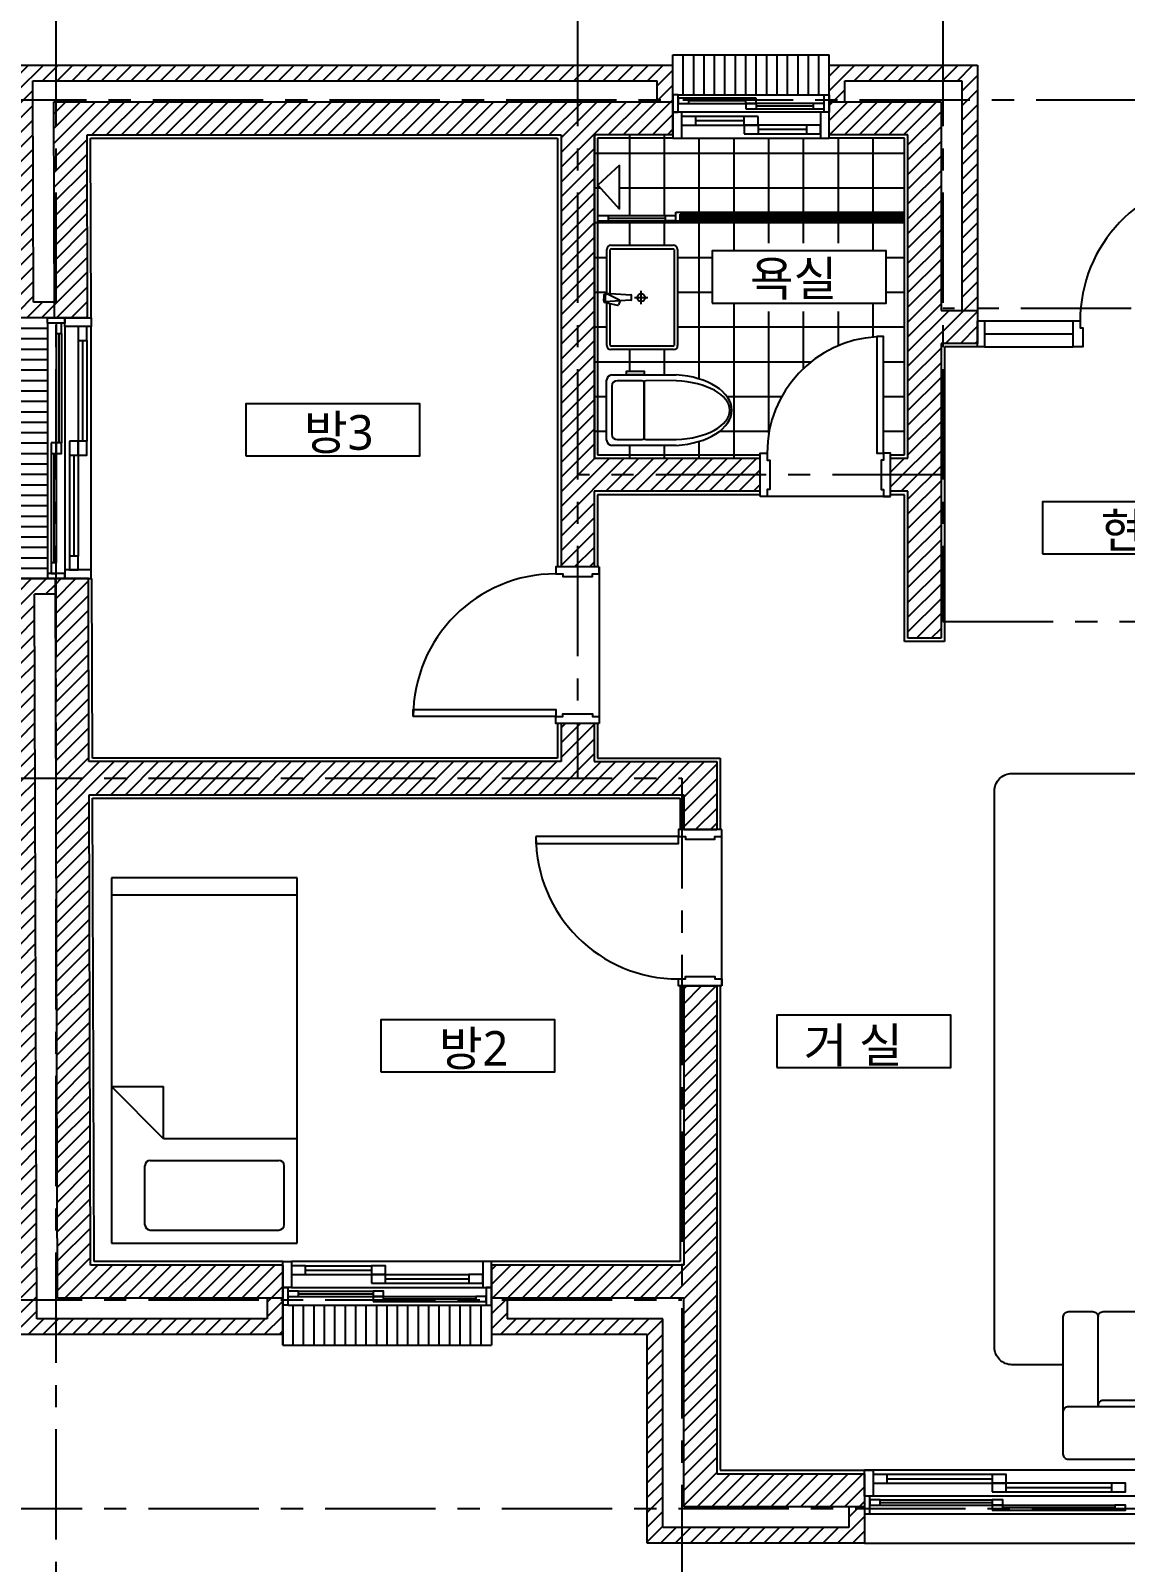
# Model space of a CAD drawing. Header units: millimetres. Extents: x 9763 to 39463, y 11138 to 32140.
# Drawn here: x 18215 to 24510, y 18249 to 27057 of the extents above; entities that cross this region are included whole.
import ezdxf

# ---------------------------------------------------------------- set-up
doc = ezdxf.new("R2010")
doc.units = ezdxf.units.MM
doc.header["$LTSCALE"] = 20
doc.linetypes.add('CENTER', pattern=[50.8, 31.75, -6.35, 6.35, -6.35])
doc.linetypes.add('HIDDEN', pattern=[9.525, 6.35, -3.175])
for name, color, linetype in [('Layer1', 1, 'CENTER'), ('Layer2', 2, 'Continuous'), ('Layer3', 3, 'Continuous'), ('Layer4', 4, 'Continuous'), ('Layer5', 5, 'Continuous'), ('Layer6', 7, 'Continuous')]:
    doc.layers.add(name, color=color, linetype=linetype)
doc.styles.get("Standard").update_dxf_attribs({"font": 'malgun.ttf'})

# ---------------------------------------------------------------- blocks, each defined once
blk = doc.blocks.new('소파')
at = {"layer": 'Layer3', "linetype": 'ByBlock'}
for p, q in [((49116.9, 21218.4), (49906.9, 21218.4)), ((46566.9, 20218.4), (46706.9, 20218.4)), ((46736.9, 19678.4), (46736.9, 20188.4)), ((47361.9, 20188.4), (47361.9, 19398.4)), ((47391.9, 20218.4), (48031.9, 20218.4)), ((48061.9, 20188.4), (48061.9, 19398.4)), ((48091.9, 20218.4), (48656.9, 20218.4)), ((48686.9, 19678.4), (48686.9, 20188.4)), ((48716.9, 20218.4), (48856.9, 20218.4)), ((49386.9, 20141.5), (49386.9, 20168.9)), ((49386.9, 19726.6), (49386.9, 20110.3)), ((49163.8, 19918.4), (49136.5, 19918.4)), ((49195.1, 19918.4), (49578.8, 19918.4)), ((49610, 19918.4), (49637.4, 19918.4)), ((47331.9, 19678.4), (46566.9, 19678.4)), ((46766.9, 19708.4), (47331.9, 19708.4)), ((47391.9, 19708.4), (48031.9, 19708.4)), ((48031.9, 19678.4), (47391.9, 19678.4)), ((48091.9, 19708.4), (48656.9, 19708.4)), ((48856.9, 19678.4), (48091.9, 19678.4)), ((49386.9, 19695.3), (49386.9, 19668)), ((47331.9, 19368.4), (46566.9, 19368.4)), ((48031.9, 19368.4), (47391.9, 19368.4))]:
    blk.add_line(p, q, dxfattribs=at)
for points in [[(49391.9, 22018.4), (49391.9, 22313.9, 0.414214), (49291.9, 22413.9), (46091.9, 22413.9, 0.414214), (45991.9, 22313.9), (45991.9, 19813.9, 0.414214), (46091.9, 19713.9), (46536.9, 19713.9)], [(49661.9, 22018.4, 0.414214), (49631.9, 21988.4), (49631.9, 21248.4, 0.414214), (49661.9, 21218.4, 0.414214), (49631.9, 21188.4), (49631.9, 20448.4, 0.414214), (49661.9, 20418.4)], [(49116.9, 20618.4), (49626.9, 20618.4, -0.414214), (49596.9, 20648.4), (49596.9, 21188.4, -0.414214), (49626.9, 21218.4, -0.414214), (49596.9, 21248.4), (49596.9, 21788.4, -0.414214), (49626.9, 21818.4), (49116.9, 21818.4)], [(46536.9, 20188.4), (46536.9, 19398.4, 0.414214), (46566.9, 19368.4)], [(46766.9, 20218.4, 0.414214), (46736.9, 20188.4, 0.414214), (46706.9, 20218.4)], [(47391.9, 20218.4, 0.414214), (47361.9, 20188.4, 0.414214), (47331.9, 20218.4), (46766.9, 20218.4)], [(48091.9, 20218.4, 0.414214), (48061.9, 20188.4, 0.414214), (48031.9, 20218.4)], [(48886.9, 20188.4), (48886.9, 19398.4, -0.414214), (48856.9, 19368.4), (48091.9, 19368.4, -0.414214), (48061.9, 19398.4, -0.414214), (48031.9, 19368.4)], [(48716.9, 20218.4, 0.414214), (48686.9, 20188.4, 0.414214), (48656.9, 20218.4)], [(47391.9, 19708.4, 0.414214), (47361.9, 19678.4, 0.414214), (47331.9, 19708.4)], [(47391.9, 19678.4, 0.414214), (47361.9, 19648.4, 0.414214), (47331.9, 19678.4)], [(48091.9, 19708.4, 0.414214), (48061.9, 19678.4, 0.414214), (48031.9, 19708.4)], [(48091.9, 19678.4, 0.414214), (48061.9, 19648.4, 0.414214), (48031.9, 19678.4)], [(47331.9, 19368.4, 0.414214), (47361.9, 19398.4, 0.414214), (47391.9, 19368.4)]]:
    blk.add_lwpolyline(points, format="xyb", dxfattribs=at)
blk.add_lwpolyline([(49086.9, 20588.4), (49086.9, 20448.4, 0.414214), (49116.9, 20418.4), (49906.9, 20418.4, 0.414214), (49936.9, 20448.4), (49936.9, 21188.4, 0.414214), (49906.9, 21218.4, 0.414214), (49936.9, 21248.4), (49936.9, 21988.4, 0.414214), (49906.9, 22018.4), (49116.9, 22018.4, 0.414214), (49086.9, 21988.4), (49086.9, 21848.4, 0.414214), (49116.9, 21818.4, 0.414214), (49086.9, 21788.4), (49086.9, 21248.4, 0.414214), (49116.9, 21218.4, 0.414214), (49086.9, 21188.4), (49086.9, 20648.4, 0.414214), (49116.9, 20618.4, 0.414214)], format="xyb", close=True, dxfattribs=at)
for points in [[(46804.4, 20870.9), (46804.4, 21570.9), (48204.4, 21570.9), (48204.4, 20870.9)], [(49686.9, 19618.4), (49686.9, 20218.4), (49086.9, 20218.4), (49086.9, 19618.4)]]:
    blk.add_lwpolyline(points, close=True, dxfattribs=at)
for points in [[(49391.9, 20218.4), (49391.9, 20418.4)], [(48886.9, 19713.9), (49086.9, 19713.9)]]:
    blk.add_lwpolyline(points, dxfattribs=at)
for radius in [154.3, 68.6]:
    blk.add_circle((49386.9, 19918.4), radius, dxfattribs=at)
for centre, start, end in [((46566.9, 20188.4), 90, 180), ((48856.9, 20188.4), 0, 90), ((46566.9, 19648.4), 90, 180), ((46766.9, 19678.4), 90, 180), ((48656.9, 19678.4), 0, 90), ((48856.9, 19648.4), 0, 90)]:
    blk.add_arc(centre, 30, start, end, dxfattribs=at)

msp = doc.modelspace()

# ---------------------------------------------------------------- hatches: boundary and pattern name
at = {"layer": 'Layer3'}
h = msp.add_hatch(dxfattribs=at)
h.set_pattern_fill('_USER', color=256, scale=60, angle=90, pattern_type=0)
h.set_pattern_definition([(90, (22807.707, 26688.42), (-60, 4e-15), [])])
h.paths.add_polyline_path([(22807.707, 26858.417), (22807.707, 26918.417), (21907.707, 26918.417), (21907.707, 26858.417), (21907.707, 26688.417), (21937.707, 26688.417), (22777.707, 26688.417), (22807.707, 26688.417)])
h = msp.add_hatch(dxfattribs=at)
h.set_pattern_fill('_USER', color=256, scale=60, pattern_type=0)
h.set_pattern_definition([(0, (18312.48, 25405.92), (0, 60), [])])
h.paths.add_polyline_path([(18312.482, 25375.917), (18312.482, 25405.917), (18142.48, 25405.917), (18082.482, 25405.917), (18082.482, 23905.917), (18147.188, 23905.917), (18312.482, 23905.917), (18312.482, 23935.917)])
h = msp.add_hatch(dxfattribs=at)
h.set_pattern_fill('_USER', color=256, scale=60, angle=90, pattern_type=0)
h.set_pattern_definition([(90, (20864.86, 19728.42), (-60, 4e-15), [])])
h.paths.add_polyline_path([(20864.862, 19728.417), (20834.862, 19728.417), (19694.862, 19728.417), (19664.862, 19728.417), (19664.862, 19558.417), (19664.862, 19498.417), (20864.862, 19498.417), (20864.862, 19558.417)])
at = {"layer": 'Layer5'}
h = msp.add_hatch(dxfattribs=at)
h.set_pattern_fill('_USER', color=256, scale=60, angle=45, pattern_type=0)
h.set_pattern_definition([(45, (0, 0), (-42.42641, 42.42641), [])])
h.paths.add_polyline_path([(23450.207, 26648.417), (22807.707, 26648.417), (22807.707, 26588.417), (22807.707, 26458.417), (23260.207, 26458.417), (23260.207, 24598.002), (23160.207, 24598.002), (23160.207, 24408.002), (23260.207, 24408.002), (23260.207, 23563.417), (23450.207, 23563.417), (23450.207, 25258.417), (23660.207, 25258.417), (23660.207, 25388.417), (23660.207, 25448.417), (23450.207, 25448.417)])
h.paths.add_polyline_path([(23660.207, 26858.417), (22807.707, 26858.417), (22807.707, 26648.417), (22897.707, 26648.417), (22897.707, 26768.417), (23570.207, 26768.417), (23570.207, 25448.417), (23660.207, 25448.417)])
h.paths.add_polyline_path([(29360.207, 26858.417), (25360.207, 26858.417), (25360.207, 25448.417), (25450.207, 25448.417), (25450.207, 26768.417), (29270.207, 26768.417), (29270.207, 26548.417), (29150.207, 26548.417), (29150.207, 26458.417), (29360.207, 26458.417)])
h.paths.add_polyline_path([(25760.207, 26458.417), (29150.207, 26458.417), (29150.207, 26548.417), (29150.207, 26648.417), (25570.207, 26648.417), (25570.207, 25448.417), (25360.207, 25448.417), (25360.207, 25258.417), (25570.207, 25258.417), (25570.207, 23563.417), (25760.207, 23563.417)])
h.paths.add_polyline_path([(21907.707, 26858.417), (18137.921, 26858.417), (18142.48, 25405.917), (18352.481, 25405.917), (18352.199, 25495.917), (18232.198, 25495.917), (18228.204, 26768.417), (21817.707, 26768.417), (21817.707, 26648.417), (21907.707, 26648.417), (21907.707, 26688.417)])
h.paths.add_polyline_path([(21907.707, 26648.417), (18348.581, 26648.417), (18352.481, 25405.917), (18412.482, 25405.917), (18542.482, 25405.917), (18539.179, 26458.417), (21265.207, 26458.417), (21265.207, 23973.417), (21455.207, 23973.417), (21455.207, 24408.002), (22410.207, 24408.002), (22410.207, 24598.002), (21455.207, 24598.002), (21455.207, 26458.417), (21907.707, 26458.417), (21907.707, 26588.417)])
h.paths.add_polyline_path([(18357.189, 23905.917), (18312.482, 23905.917), (18147.188, 23905.917), (18160.834, 19558.417), (19664.862, 19558.417), (19664.862, 19768.417), (19574.862, 19768.417), (19574.862, 19648.417), (18250.552, 19648.417), (18237.471, 23815.917), (18357.472, 23815.917)])
h.paths.add_polyline_path([(18547.19, 23905.917), (18412.482, 23905.917), (18357.189, 23905.917), (18370.176, 19768.417), (19664.862, 19768.417), (19664.862, 19828.417), (19664.862, 19958.417), (18559.58, 19958.417), (18551.09, 22663.417), (21970.207, 22663.417), (21970.207, 22463.417), (22160.207, 22463.417), (22160.207, 22853.417), (21455.207, 22853.417), (21455.207, 23073.417), (21265.207, 23073.417), (21265.207, 22853.417), (18550.494, 22853.417)])
h.paths.add_polyline_path([(21850.207, 19648.417), (20954.862, 19648.417), (20954.862, 19768.417), (20864.862, 19768.417), (20864.862, 19728.417), (20864.862, 19558.417), (21760.207, 19558.417), (21760.207, 18358.417), (23010.207, 18358.417), (23010.207, 18568.417), (22920.207, 18568.417), (22920.207, 18448.417), (21850.207, 18448.417)])
h.paths.add_polyline_path([(22160.207, 21563.417), (21970.207, 21563.417), (21970.207, 19958.417), (20864.862, 19958.417), (20864.862, 19828.417), (20864.862, 19768.417), (20954.862, 19768.417), (21970.207, 19768.417), (21970.207, 18568.417), (23010.207, 18568.417), (23010.207, 18628.417), (23010.207, 18758.417), (22160.207, 18758.417)])
h.paths.add_polyline_path([(27260.207, 19558.417), (27855.207, 19558.417), (27855.207, 19768.417), (27765.207, 19768.417), (27765.207, 19648.417), (27170.207, 19648.417), (27170.207, 18448.417), (26100.207, 18448.417), (26100.207, 18568.417), (26010.207, 18568.417), (26010.207, 18528.417), (26010.207, 18358.417), (27260.207, 18358.417)])
h.paths.add_polyline_path([(27050.207, 19768.417), (27855.207, 19768.417), (27855.207, 19828.417), (27855.207, 19958.417), (27050.207, 19958.417), (27050.207, 22463.417), (26860.207, 22463.417), (26860.207, 18758.417), (26010.207, 18758.417), (26010.207, 18628.417), (26010.207, 18568.417), (27050.207, 18568.417)])
h.paths.add_polyline_path([(31460.207, 24055.917), (31250.207, 24055.917), (31250.207, 23965.917), (31370.207, 23965.917), (31370.207, 19648.417), (30345.207, 19648.417), (30345.207, 19768.417), (30255.207, 19768.417), (30255.207, 19728.417), (30255.207, 19558.417), (31460.207, 19558.417)])
h.paths.add_polyline_path([(31250.207, 24055.917), (31190.207, 24055.917), (31060.207, 24055.917), (31060.207, 23753.417), (30000.207, 23753.417), (30000.207, 23563.417), (31060.207, 23563.417), (31060.207, 19958.417), (30255.207, 19958.417), (30255.207, 19828.417), (30255.207, 19768.417), (31250.207, 19768.417)])
h.paths.add_polyline_path([(31250.207, 25448.417), (29150.207, 25448.417), (29150.207, 25658.417), (28960.207, 25658.417), (28960.207, 23753.417), (26860.207, 23753.417), (26860.207, 23363.417), (27050.207, 23363.417), (27050.207, 23563.417), (29250.207, 23563.417), (29250.207, 23753.417), (29150.207, 23753.417), (29150.207, 25258.417), (31060.207, 25258.417), (31060.207, 24955.917), (31190.207, 24955.917), (31250.207, 24955.917)])
h.paths.add_polyline_path([(31460.207, 25658.417), (29150.207, 25658.417), (29150.207, 25568.417), (31370.207, 25568.417), (31370.207, 25045.917), (31250.207, 25045.917), (31250.207, 24955.917), (31290.207, 24955.917), (31460.207, 24955.917)])

# ---------------------------------------------------------------- linework, layer by layer
at = {"layer": 'Layer1'}
for p, q in [((18360.207, 28158.417), (18360.207, 17058.417)), ((21360.207, 28158.417), (21360.207, 22758.417)), ((23460.207, 28158.417), (23460.207, 23658.417)), ((32760.207, 26658.417), (16860.207, 26658.417)), ((25560.207, 25458.417), (23460.207, 25458.417)), ((23460.207, 24503.002), (21360.207, 24503.002)), ((23460.207, 23658.417), (32760.207, 23658.417)), ((16860.207, 22758.417), (21960.207, 22758.417)), ((21960.207, 22758.417), (21960.207, 17058.417)), ((16860.207, 19758.417), (21960.207, 19758.417)), ((16860.207, 18558.417), (32760.207, 18558.417))]:
    msp.add_line(p, q, dxfattribs=at)
at = {"layer": 'Layer2'}
for p, q in [((18137.921, 26858.417), (21907.707, 26858.417)), ((21907.707, 26458.417), (21907.707, 26858.417)), ((22807.707, 26458.417), (22807.707, 26858.417)), ((22807.707, 26858.417), (23660.207, 26858.417)), ((23660.207, 26858.417), (23660.207, 25258.417)), ((18228.204, 26768.417), (21817.707, 26768.417)), ((18232.198, 25495.917), (18228.204, 26768.417)), ((21817.707, 26648.417), (21817.707, 26768.417)), ((22897.707, 26768.417), (23570.207, 26768.417)), ((22897.707, 26648.417), (22897.707, 26768.417)), ((23570.207, 26768.417), (23570.207, 25448.417)), ((18348.581, 26648.417), (21907.707, 26648.417)), ((18352.481, 25405.917), (18348.581, 26648.417)), ((22807.707, 26648.417), (23450.207, 26648.417)), ((23450.207, 26648.417), (23450.207, 25448.417)), ((18539.179, 26458.417), (21265.207, 26458.417)), ((18542.482, 25405.917), (18539.179, 26458.417)), ((21265.207, 26458.417), (21265.207, 23973.417)), ((21455.207, 26458.417), (21455.207, 24598.002)), ((21907.707, 26458.417), (21455.207, 26458.417)), ((23260.207, 26458.417), (22807.707, 26458.417)), ((23260.207, 24598.002), (23260.207, 26458.417)), ((18352.199, 25495.917), (18232.198, 25495.917)), ((18542.482, 25495.917), (18542.2, 25495.917)), ((18542.482, 25405.917), (18142.48, 25405.917)), ((23450.207, 25448.417), (23660.207, 25448.417)), ((23450.207, 25258.417), (23450.207, 23563.417)), ((23660.207, 25258.417), (23450.207, 25258.417)), ((21455.207, 24598.002), (22410.207, 24598.002)), ((22410.207, 24408.002), (22410.207, 24598.002)), ((23160.207, 24408.002), (23160.207, 24598.002)), ((23160.207, 24598.002), (23260.207, 24598.002)), ((21455.207, 24408.002), (21455.207, 23973.417)), ((22410.207, 24408.002), (21455.207, 24408.002)), ((23260.207, 24408.002), (23160.207, 24408.002)), ((23260.207, 23563.417), (23260.207, 24408.002)), ((21455.207, 23973.417), (21265.207, 23973.417)), ((18547.19, 23905.917), (18147.188, 23905.917)), ((18370.176, 19768.417), (18357.189, 23905.917)), ((18550.494, 22853.417), (18547.19, 23905.917)), ((18250.552, 19648.417), (18237.471, 23815.917)), ((18357.472, 23815.917), (18237.471, 23815.917)), ((23450.207, 23563.417), (23260.207, 23563.417)), ((21455.207, 23073.417), (21265.207, 23073.417)), ((21265.207, 23073.417), (21265.207, 22853.417)), ((21455.207, 23073.417), (21455.207, 22853.417)), ((21265.207, 22853.417), (18550.494, 22853.417)), ((21455.207, 22853.417), (22160.207, 22853.417)), ((22160.207, 22853.417), (22160.207, 22463.417)), ((18559.58, 19958.417), (18551.09, 22663.417)), ((18551.09, 22663.417), (21970.207, 22663.417)), ((21970.207, 22663.417), (21970.207, 22463.417)), ((21970.207, 22463.417), (22160.207, 22463.417)), ((21970.207, 21563.417), (22160.207, 21563.417)), ((21970.207, 21563.417), (21970.207, 19958.417)), ((22160.207, 21563.417), (22160.207, 18758.417)), ((19664.862, 19958.417), (18559.58, 19958.417)), ((19664.862, 19958.417), (19664.862, 19558.417)), ((21970.207, 19958.417), (20864.862, 19958.417)), ((20864.862, 19958.417), (20864.862, 19558.417)), ((19664.862, 19768.417), (18370.176, 19768.417)), ((19574.862, 19768.417), (19574.862, 19648.417)), ((21970.207, 19768.417), (20864.862, 19768.417)), ((20954.862, 19768.417), (20954.862, 19648.417)), ((21970.207, 18568.417), (21970.207, 19768.417)), ((19574.862, 19648.417), (18250.552, 19648.417)), ((21850.207, 19648.417), (20954.862, 19648.417)), ((21850.207, 18448.417), (21850.207, 19648.417)), ((19664.862, 19558.417), (18160.834, 19558.417)), ((21760.207, 19558.417), (20864.862, 19558.417)), ((21760.207, 18358.417), (21760.207, 19558.417)), ((22160.207, 18758.417), (23010.207, 18758.417)), ((23010.207, 18758.417), (23010.207, 18358.417)), ((23010.207, 18758.417), (23010.207, 18358.417)), ((23010.207, 18568.417), (21970.207, 18568.417)), ((22920.207, 18568.417), (22920.207, 18448.417)), ((22920.207, 18448.417), (21850.207, 18448.417)), ((23010.207, 18358.417), (21760.207, 18358.417))]:
    msp.add_line(p, q, dxfattribs=at)
at = {"layer": 'Layer3'}
for p, q in [((21907.707, 26918.417), (22807.707, 26918.417)), ((21907.707, 26858.417), (21907.707, 26918.417)), ((22807.707, 26858.417), (22807.707, 26918.417)), ((21601.92, 26283.311), (21476.416, 26168.385)), ((21601.92, 26030.253), (21601.92, 26283.311)), ((21476.416, 26168.385), (21601.92, 26030.253)), ((21925.207, 26012.689), (23240.207, 26012.689)), ((21925.207, 25962.689), (23240.207, 25962.689)), ((21551.685, 25822.744), (21910.685, 25822.744)), ((21527.685, 25549.321), (21527.685, 25798.744)), ((21548.085, 25547.866), (21548.085, 25798.744)), ((21551.685, 25802.344), (21911.685, 25802.344)), ((21915.285, 25798.744), (21915.285, 25246.744)), ((21935.685, 25797.744), (21935.685, 25246.744)), ((21520.685, 25537.64), (21520.685, 25547.644)), ((21520.685, 25547.644), (21665.98, 25537.282)), ((21725.685, 25483.51), (21725.685, 25560.778)), ((21510.931, 25495.95), (21590.183, 25478.131)), ((21527.685, 25246.744), (21527.685, 25492.183)), ((21600.518, 25506.612), (21528.032, 25542.934)), ((21548.085, 25246.744), (21548.085, 25487.596)), ((21603.259, 25500.301), (21596.311, 25481.213)), ((21665.951, 25506.984), (21603.468, 25502.967)), ((21670.685, 25511.977), (21670.685, 25532.29)), ((21687.237, 25522.144), (21764.132, 25522.144)), ((21911.685, 25243.144), (21551.685, 25243.144)), ((21911.685, 25222.744), (21551.685, 25222.744)), ((21527.216, 24702.284), (21527.216, 25047.199)), ((21557.178, 25077.198), (21927.219, 25077.667)), ((21732.216, 25044.167), (21587.216, 25044.167)), ((21742.216, 25034.214), (21742.216, 24715.268)), ((21742.216, 24715.315), (21742.216, 25034.167)), ((21927.219, 25044.384), (21752.206, 25044.214)), ((21557.216, 25014.167), (21557.216, 24735.315)), ((21927.219, 24671.815), (21557.178, 24672.284)), ((21587.216, 24705.315), (21732.216, 24705.315)), ((21752.206, 24705.268), (21927.219, 24705.268)), ((19747.439, 22184.807), (18679.843, 22184.807)), ((18679.843, 22184.807), (18679.843, 20084.807)), ((19747.439, 22184.807), (18679.843, 22184.807)), ((18679.843, 22184.807), (18679.843, 20084.807)), ((19747.439, 20084.807), (19747.439, 22184.807)), ((19747.439, 20084.807), (19747.439, 22184.807)), ((19747.439, 22084.807), (18679.843, 22084.807)), ((19747.439, 22084.807), (18679.843, 22084.807)), ((18979.843, 20684.807), (18679.843, 20984.807)), ((18679.843, 20984.807), (18979.843, 20984.807)), ((18979.843, 20684.807), (18679.843, 20984.807)), ((18679.843, 20984.807), (18979.843, 20984.807)), ((18979.843, 20684.807), (18979.843, 20984.807)), ((18979.843, 20684.807), (18979.843, 20984.807)), ((19747.439, 20684.807), (18979.843, 20684.807)), ((19747.439, 20684.807), (18979.843, 20684.807)), ((18872.439, 20189.807), (18872.439, 20529.807)), ((18872.439, 20189.807), (18872.439, 20529.807)), ((18902.439, 20559.807), (19642.439, 20559.807)), ((18902.439, 20559.807), (19642.439, 20559.807)), ((19672.439, 20189.807), (19672.439, 20529.807)), ((19672.439, 20189.807), (19672.439, 20529.807)), ((18679.843, 20084.807), (19747.439, 20084.807)), ((18679.843, 20084.807), (19747.439, 20084.807)), ((18902.439, 20159.807), (19642.439, 20159.807)), ((18902.439, 20159.807), (19642.439, 20159.807)), ((19664.862, 19558.417), (19664.862, 19498.417)), ((20864.862, 19558.417), (20864.862, 19498.417)), ((19664.862, 19498.417), (20864.862, 19498.417)), ((23010.207, 18358.417), (26010.207, 18358.417))]:
    msp.add_line(p, q, dxfattribs=at)
at = {"layer": 'Layer3', "linetype": 'HIDDEN'}
for p, q in [((21520.685, 25497.644), (21520.685, 25537.64)), ((21603.468, 25502.967), (21520.685, 25497.644))]:
    msp.add_line(p, q, dxfattribs=at)
at = {"layer": 'Layer3'}
for points in [[(21950.891, 26002.581), (21957.561, 26002.581), (21957.561, 25969.601), (21950.891, 25969.601)], [(21960.897, 26002.581), (21967.567, 26002.581), (21967.567, 25969.601), (21960.897, 25969.601)], [(21970.903, 26002.581), (21977.573, 26002.581), (21977.573, 25969.601), (21970.903, 25969.601)], [(21980.908, 26002.581), (21987.579, 26002.581), (21987.579, 25969.601), (21980.908, 25969.601)], [(21990.914, 26002.581), (21997.585, 26002.581), (21997.585, 25969.601), (21990.914, 25969.601)], [(22000.92, 26002.581), (22007.591, 26002.581), (22007.591, 25969.601), (22000.92, 25969.601)], [(22010.926, 26002.581), (22017.596, 26002.581), (22017.596, 25969.601), (22010.926, 25969.601)], [(22020.932, 26002.581), (22027.602, 26002.581), (22027.602, 25969.601), (22020.932, 25969.601)], [(22030.937, 26002.581), (22037.608, 26002.581), (22037.608, 25969.601), (22030.937, 25969.601)], [(22040.943, 26002.581), (22047.614, 26002.581), (22047.614, 25969.601), (22040.943, 25969.601)], [(22050.949, 26002.581), (22057.62, 26002.581), (22057.62, 25969.601), (22050.949, 25969.601)], [(22060.955, 26002.581), (22067.625, 26002.581), (22067.625, 25969.601), (22060.955, 25969.601)], [(22070.961, 26002.581), (22077.631, 26002.581), (22077.631, 25969.601), (22070.961, 25969.601)], [(22080.967, 26002.581), (22087.637, 26002.581), (22087.637, 25969.601), (22080.967, 25969.601)], [(22090.972, 26002.581), (22097.643, 26002.581), (22097.643, 25969.601), (22090.972, 25969.601)], [(22100.978, 26002.581), (22107.649, 26002.581), (22107.649, 25969.601), (22100.978, 25969.601)], [(22110.984, 26002.581), (22117.654, 26002.581), (22117.654, 25969.601), (22110.984, 25969.601)], [(22120.99, 26002.581), (22127.66, 26002.581), (22127.66, 25969.601), (22120.99, 25969.601)], [(22130.996, 26002.581), (22137.666, 26002.581), (22137.666, 25969.601), (22130.996, 25969.601)], [(22141.001, 26002.581), (22147.672, 26002.581), (22147.672, 25969.601), (22141.001, 25969.601)], [(22151.007, 26002.581), (22157.678, 26002.581), (22157.678, 25969.601), (22151.007, 25969.601)], [(22161.013, 26002.581), (22167.684, 26002.581), (22167.684, 25969.601), (22161.013, 25969.601)], [(22171.019, 26002.581), (22177.689, 26002.581), (22177.689, 25969.601), (22171.019, 25969.601)], [(22181.025, 26002.581), (22187.695, 26002.581), (22187.695, 25969.601), (22181.025, 25969.601)], [(22191.03, 26002.581), (22197.701, 26002.581), (22197.701, 25969.601), (22191.03, 25969.601)], [(22201.036, 26002.581), (22207.707, 26002.581), (22207.707, 25969.601), (22201.036, 25969.601)], [(22211.042, 26002.581), (22217.713, 26002.581), (22217.713, 25969.601), (22211.042, 25969.601)], [(22221.048, 26002.581), (22227.718, 26002.581), (22227.718, 25969.601), (22221.048, 25969.601)], [(22231.054, 26002.581), (22237.724, 26002.581), (22237.724, 25969.601), (22231.054, 25969.601)], [(22241.06, 26002.581), (22247.73, 26002.581), (22247.73, 25969.601), (22241.06, 25969.601)], [(22251.065, 26002.581), (22257.736, 26002.581), (22257.736, 25969.601), (22251.065, 25969.601)], [(22261.071, 26002.581), (22267.742, 26002.581), (22267.742, 25969.601), (22261.071, 25969.601)], [(22271.077, 26002.581), (22277.748, 26002.581), (22277.748, 25969.601), (22271.077, 25969.601)], [(22281.083, 26002.581), (22287.753, 26002.581), (22287.753, 25969.601), (22281.083, 25969.601)], [(22291.089, 26002.581), (22297.759, 26002.581), (22297.759, 25969.601), (22291.089, 25969.601)], [(22301.094, 26002.581), (22307.765, 26002.581), (22307.765, 25969.601), (22301.094, 25969.601)], [(22311.1, 26002.581), (22317.771, 26002.581), (22317.771, 25969.601), (22311.1, 25969.601)], [(22321.106, 26002.581), (22327.777, 26002.581), (22327.777, 25969.601), (22321.106, 25969.601)], [(22331.112, 26002.581), (22337.782, 26002.581), (22337.782, 25969.601), (22331.112, 25969.601)], [(22341.118, 26002.581), (22347.788, 26002.581), (22347.788, 25969.601), (22341.118, 25969.601)], [(22351.124, 26002.581), (22357.794, 26002.581), (22357.794, 25969.601), (22351.124, 25969.601)], [(22361.129, 26002.581), (22367.8, 26002.581), (22367.8, 25969.601), (22361.129, 25969.601)], [(22371.135, 26002.581), (22377.806, 26002.581), (22377.806, 25969.601), (22371.135, 25969.601)], [(22381.141, 26002.581), (22387.811, 26002.581), (22387.811, 25969.601), (22381.141, 25969.601)], [(22391.147, 26002.581), (22397.817, 26002.581), (22397.817, 25969.601), (22391.147, 25969.601)], [(22401.153, 26002.581), (22407.823, 26002.581), (22407.823, 25969.601), (22401.153, 25969.601)], [(22411.158, 26002.581), (22417.829, 26002.581), (22417.829, 25969.601), (22411.158, 25969.601)], [(22421.164, 26002.581), (22427.835, 26002.581), (22427.835, 25969.601), (22421.164, 25969.601)], [(22431.17, 26002.581), (22437.841, 26002.581), (22437.841, 25969.601), (22431.17, 25969.601)], [(22441.176, 26002.581), (22447.846, 26002.581), (22447.846, 25969.601), (22441.176, 25969.601)], [(22451.182, 26002.581), (22457.852, 26002.581), (22457.852, 25969.601), (22451.182, 25969.601)], [(22461.187, 26002.581), (22467.858, 26002.581), (22467.858, 25969.601), (22461.187, 25969.601)], [(22471.193, 26002.581), (22477.864, 26002.581), (22477.864, 25969.601), (22471.193, 25969.601)], [(22481.199, 26002.581), (22487.87, 26002.581), (22487.87, 25969.601), (22481.199, 25969.601)], [(22491.205, 26002.581), (22497.875, 26002.581), (22497.875, 25969.601), (22491.205, 25969.601)], [(22501.211, 26002.581), (22507.881, 26002.581), (22507.881, 25969.601), (22501.211, 25969.601)], [(22511.217, 26002.581), (22517.887, 26002.581), (22517.887, 25969.601), (22511.217, 25969.601)], [(22521.222, 26002.581), (22527.893, 26002.581), (22527.893, 25969.601), (22521.222, 25969.601)], [(22531.228, 26002.581), (22537.899, 26002.581), (22537.899, 25969.601), (22531.228, 25969.601)], [(22541.234, 26002.581), (22547.905, 26002.581), (22547.905, 25969.601), (22541.234, 25969.601)], [(22551.24, 26002.581), (22557.91, 26002.581), (22557.91, 25969.601), (22551.24, 25969.601)], [(22561.246, 26002.581), (22567.916, 26002.581), (22567.916, 25969.601), (22561.246, 25969.601)], [(22571.251, 26002.581), (22577.922, 26002.581), (22577.922, 25969.601), (22571.251, 25969.601)], [(22581.257, 26002.581), (22587.928, 26002.581), (22587.928, 25969.601), (22581.257, 25969.601)], [(22591.263, 26002.581), (22597.934, 26002.581), (22597.934, 25969.601), (22591.263, 25969.601)], [(22601.269, 26002.581), (22607.939, 26002.581), (22607.939, 25969.601), (22601.269, 25969.601)], [(22611.275, 26002.581), (22617.945, 26002.581), (22617.945, 25969.601), (22611.275, 25969.601)], [(22621.281, 26002.581), (22627.951, 26002.581), (22627.951, 25969.601), (22621.281, 25969.601)], [(22631.286, 26002.581), (22637.957, 26002.581), (22637.957, 25969.601), (22631.286, 25969.601)], [(22641.292, 26002.581), (22647.963, 26002.581), (22647.963, 25969.601), (22641.292, 25969.601)], [(22651.298, 26002.581), (22657.968, 26002.581), (22657.968, 25969.601), (22651.298, 25969.601)], [(22661.304, 26002.581), (22667.974, 26002.581), (22667.974, 25969.601), (22661.304, 25969.601)], [(22671.31, 26002.581), (22677.98, 26002.581), (22677.98, 25969.601), (22671.31, 25969.601)], [(22681.315, 26002.581), (22687.986, 26002.581), (22687.986, 25969.601), (22681.315, 25969.601)], [(22691.321, 26002.581), (22697.992, 26002.581), (22697.992, 25969.601), (22691.321, 25969.601)], [(22701.327, 26002.581), (22707.998, 26002.581), (22707.998, 25969.601), (22701.327, 25969.601)], [(22711.333, 26002.581), (22718.003, 26002.581), (22718.003, 25969.601), (22711.333, 25969.601)], [(22721.339, 26002.581), (22728.009, 26002.581), (22728.009, 25969.601), (22721.339, 25969.601)], [(22731.344, 26002.581), (22738.015, 26002.581), (22738.015, 25969.601), (22731.344, 25969.601)], [(22741.35, 26002.581), (22748.021, 26002.581), (22748.021, 25969.601), (22741.35, 25969.601)], [(22751.356, 26002.581), (22758.027, 26002.581), (22758.027, 25969.601), (22751.356, 25969.601)], [(22761.362, 26002.581), (22768.032, 26002.581), (22768.032, 25969.601), (22761.362, 25969.601)], [(22771.368, 26002.581), (22778.038, 26002.581), (22778.038, 25969.601), (22771.368, 25969.601)], [(22781.374, 26002.581), (22788.044, 26002.581), (22788.044, 25969.601), (22781.374, 25969.601)], [(22791.379, 26002.581), (22798.05, 26002.581), (22798.05, 25969.601), (22791.379, 25969.601)], [(22801.385, 26002.581), (22808.056, 26002.581), (22808.056, 25969.601), (22801.385, 25969.601)], [(22811.391, 26002.581), (22818.062, 26002.581), (22818.062, 25969.601), (22811.391, 25969.601)], [(22821.397, 26002.581), (22828.067, 26002.581), (22828.067, 25969.601), (22821.397, 25969.601)], [(22831.403, 26002.581), (22838.073, 26002.581), (22838.073, 25969.601), (22831.403, 25969.601)], [(22841.408, 26002.581), (22848.079, 26002.581), (22848.079, 25969.601), (22841.408, 25969.601)], [(22851.414, 26002.581), (22858.085, 26002.581), (22858.085, 25969.601), (22851.414, 25969.601)], [(22861.42, 26002.581), (22868.091, 26002.581), (22868.091, 25969.601), (22861.42, 25969.601)], [(22871.426, 26002.581), (22878.096, 26002.581), (22878.096, 25969.601), (22871.426, 25969.601)], [(22881.432, 26002.581), (22888.102, 26002.581), (22888.102, 25969.601), (22881.432, 25969.601)], [(22891.438, 26002.581), (22898.108, 26002.581), (22898.108, 25969.601), (22891.438, 25969.601)], [(22901.443, 26002.581), (22908.114, 26002.581), (22908.114, 25969.601), (22901.443, 25969.601)], [(22911.449, 26002.581), (22918.12, 26002.581), (22918.12, 25969.601), (22911.449, 25969.601)], [(22921.455, 26002.581), (22928.126, 26002.581), (22928.126, 25969.601), (22921.455, 25969.601)], [(22931.461, 26002.581), (22938.131, 26002.581), (22938.131, 25969.601), (22931.461, 25969.601)], [(22941.467, 26002.581), (22948.137, 26002.581), (22948.137, 25969.601), (22941.467, 25969.601)], [(22951.472, 26002.581), (22958.143, 26002.581), (22958.143, 25969.601), (22951.472, 25969.601)], [(22961.478, 26002.581), (22968.149, 26002.581), (22968.149, 25969.601), (22961.478, 25969.601)], [(22971.484, 26002.581), (22978.155, 26002.581), (22978.155, 25969.601), (22971.484, 25969.601)], [(22981.49, 26002.581), (22988.16, 26002.581), (22988.16, 25969.601), (22981.49, 25969.601)], [(22991.496, 26002.581), (22998.166, 26002.581), (22998.166, 25969.601), (22991.496, 25969.601)], [(23001.501, 26002.581), (23008.172, 26002.581), (23008.172, 25969.601), (23001.501, 25969.601)], [(23011.507, 26002.581), (23018.178, 26002.581), (23018.178, 25969.601), (23011.507, 25969.601)], [(23021.513, 26002.581), (23028.184, 26002.581), (23028.184, 25969.601), (23021.513, 25969.601)], [(23031.519, 26002.581), (23038.189, 26002.581), (23038.189, 25969.601), (23031.519, 25969.601)], [(23041.525, 26002.581), (23048.195, 26002.581), (23048.195, 25969.601), (23041.525, 25969.601)], [(23051.531, 26002.581), (23058.201, 26002.581), (23058.201, 25969.601), (23051.531, 25969.601)], [(23061.536, 26002.581), (23068.207, 26002.581), (23068.207, 25969.601), (23061.536, 25969.601)], [(23071.542, 26002.581), (23078.213, 26002.581), (23078.213, 25969.601), (23071.542, 25969.601)], [(23081.548, 26002.581), (23088.219, 26002.581), (23088.219, 25969.601), (23081.548, 25969.601)], [(23091.554, 26002.581), (23098.224, 26002.581), (23098.224, 25969.601), (23091.554, 25969.601)], [(23101.56, 26002.581), (23108.23, 26002.581), (23108.23, 25969.601), (23101.56, 25969.601)], [(23111.565, 26002.581), (23118.236, 26002.581), (23118.236, 25969.601), (23111.565, 25969.601)], [(23121.571, 26002.581), (23128.242, 26002.581), (23128.242, 25969.601), (23121.571, 25969.601)], [(23131.577, 26002.581), (23138.248, 26002.581), (23138.248, 25969.601), (23131.577, 25969.601)], [(23141.583, 26002.581), (23148.253, 26002.581), (23148.253, 25969.601), (23141.583, 25969.601)], [(23151.589, 26002.581), (23158.259, 26002.581), (23158.259, 25969.601), (23151.589, 25969.601)], [(23161.595, 26002.581), (23168.265, 26002.581), (23168.265, 25969.601), (23161.595, 25969.601)], [(23171.6, 26002.581), (23178.271, 26002.581), (23178.271, 25969.601), (23171.6, 25969.601)], [(23181.606, 26002.581), (23188.277, 26002.581), (23188.277, 25969.601), (23181.606, 25969.601)], [(23191.612, 26002.581), (23198.283, 26002.581), (23198.283, 25969.601), (23191.612, 25969.601)], [(23201.618, 26002.581), (23208.288, 26002.581), (23208.288, 25969.601), (23201.618, 25969.601)], [(23211.624, 26002.581), (23218.294, 26002.581), (23218.294, 25969.601), (23211.624, 25969.601)], [(23221.629, 26002.581), (23228.3, 26002.581), (23228.3, 25969.601), (23221.629, 25969.601)], [(23231.635, 26002.581), (23238.306, 26002.581), (23238.306, 25969.601), (23231.635, 25969.601)]]:
    msp.add_lwpolyline(points, close=True, dxfattribs=at)
msp.add_lwpolyline([(21520.685, 25537.64), (21520.685, 25537.644), (21510.685, 25537.644), (21510.685, 25522.644)], dxfattribs=at)
at = {"layer": 'Layer3', "flags": 128}
msp.add_lwpolyline([(21742.216, 25077.433), (21642.215, 25077.433), (21642.215, 25098.695), (21742.216, 25098.695)], close=True, dxfattribs=at)
at = {"layer": 'Layer3'}
msp.add_circle((21725.685, 25522.144), 22.5, dxfattribs=at)
for centre, radius, start, end in [((21551.685, 25798.744), 24, 90, 180), ((21910.685, 25797.744), 25, 0, 90), ((21551.685, 25798.744), 3.6, 90, 180), ((21911.685, 25798.744), 3.6, 0, 90), ((21546.452, 25509.625), 38.063, 118.9438913, 201.0561087), ((21591.613, 25482.923), 5, 253.382959, 340), ((21598.561, 25502.011), 5, 340, 66.9495089), ((21665.685, 25511.977), 5, 273.0504911, 0), ((21665.685, 25532.29), 5, 0, 86.617041), ((21551.685, 25246.744), 24, 180, 270), ((21551.685, 25246.744), 3.6, 180, 270), ((21911.685, 25246.744), 24, 270, 0), ((21911.685, 25246.744), 3.6, 270, 0), ((21557.216, 25047.199), 30, 90.0726082, 180), ((21587.216, 25014.167), 30, 90, 180), ((21732.216, 25034.167), 10, 0, 90), ((21752.216, 25034.214), 10, 90.0551556, 180), ((21557.216, 24702.284), 30, 180, 269.9273918), ((21587.216, 24735.315), 30, 180, 270), ((21732.216, 24715.315), 10, 270, 0), ((21752.216, 24715.268), 10, 180, 269.9448444), ((18902.439, 20529.807), 30, 90, 180), ((18902.439, 20529.807), 30, 90, 180), ((19642.439, 20529.807), 30, 0, 90), ((19642.439, 20529.807), 30, 0, 90), ((18902.439, 20189.807), 30, 180, 270), ((18902.439, 20189.807), 30, 180, 270), ((19642.439, 20189.807), 30, 270, 0), ((19642.439, 20189.807), 30, 270, 0)]:
    msp.add_arc(centre, radius, start, end, dxfattribs=at)
for centre, major_axis, ratio, start_param, end_param in [((21887.214, 24874.741), (359.998, 0), 0.56720015, 4.82374516, 7.74262546), ((21896.214, 24874.454), (338.998, 0), 0.50117739, -1.47920701, 1.47920701)]:
    msp.add_ellipse(centre, major_axis=major_axis, ratio=ratio, start_param=start_param, end_param=end_param, dxfattribs=at)
at = {"layer": 'Layer4'}
for p, q in [((21937.707, 26688.417), (21907.707, 26688.417)), ((21907.707, 26688.417), (21907.707, 26588.417)), ((21937.707, 26588.417), (21937.707, 26688.417)), ((21937.707, 26688.417), (22777.707, 26688.417)), ((21997.707, 26668.417), (21937.707, 26668.417)), ((21937.707, 26668.417), (21937.707, 26638.417)), ((21937.707, 26638.417), (21997.707, 26638.417)), ((22327.707, 26668.417), (21997.707, 26668.417)), ((21997.707, 26668.417), (21997.707, 26638.417)), ((21997.707, 26638.417), (22327.707, 26638.417)), ((22387.707, 26668.417), (22327.707, 26668.417)), ((22327.707, 26638.417), (22327.707, 26668.417)), ((22387.707, 26638.417), (22327.707, 26638.417)), ((22327.707, 26638.417), (22387.707, 26638.417)), ((22327.707, 26638.417), (22327.707, 26608.417)), ((22327.707, 26608.417), (22387.707, 26608.417)), ((22387.707, 26638.417), (22387.707, 26668.417)), ((22717.707, 26638.417), (22387.707, 26638.417)), ((22387.707, 26638.417), (22387.707, 26608.417)), ((22387.707, 26608.417), (22717.707, 26608.417)), ((22777.707, 26638.417), (22717.707, 26638.417)), ((22717.707, 26608.417), (22717.707, 26638.417)), ((22717.707, 26608.417), (22777.707, 26608.417)), ((22777.707, 26588.417), (22777.707, 26688.417)), ((22777.707, 26688.417), (22807.707, 26688.417)), ((22777.707, 26608.417), (22777.707, 26638.417)), ((22807.707, 26688.417), (22807.707, 26588.417)), ((21907.707, 26588.417), (21907.707, 26438.417)), ((21957.707, 26588.417), (21907.707, 26588.417)), ((21907.707, 26588.417), (21937.707, 26588.417)), ((21957.707, 26588.417), (21957.707, 26438.417)), ((22757.707, 26588.417), (21957.707, 26588.417)), ((22037.707, 26563.417), (21957.707, 26563.417)), ((21957.707, 26563.417), (21957.707, 26513.417)), ((22317.707, 26563.417), (22037.707, 26563.417)), ((22037.707, 26563.417), (22037.707, 26513.417)), ((22397.707, 26563.417), (22317.707, 26563.417)), ((22317.707, 26513.417), (22317.707, 26563.417)), ((22397.707, 26513.417), (22397.707, 26563.417)), ((22757.707, 26588.417), (22757.707, 26438.417)), ((22807.707, 26588.417), (22757.707, 26588.417)), ((22807.707, 26588.417), (22777.707, 26588.417)), ((22807.707, 26438.417), (22807.707, 26588.417)), ((21907.707, 26438.417), (21957.707, 26438.417)), ((21957.707, 26513.417), (22037.707, 26513.417)), ((21957.707, 26438.417), (22757.707, 26438.417)), ((22037.707, 26513.417), (22317.707, 26513.417)), ((22397.707, 26513.417), (22317.707, 26513.417)), ((22317.707, 26513.417), (22397.707, 26513.417)), ((22317.707, 26513.417), (22317.707, 26463.417)), ((22317.707, 26463.417), (22397.707, 26463.417)), ((22677.707, 26513.417), (22397.707, 26513.417)), ((22397.707, 26513.417), (22397.707, 26463.417)), ((22397.707, 26463.417), (22677.707, 26463.417)), ((22757.707, 26513.417), (22677.707, 26513.417)), ((22677.707, 26463.417), (22677.707, 26513.417)), ((22677.707, 26463.417), (22757.707, 26463.417)), ((22757.707, 26463.417), (22757.707, 26513.417)), ((22757.707, 26438.417), (22807.707, 26438.417)), ((21535.207, 25992.689), (21475.207, 25992.689)), ((21475.207, 25992.689), (21475.207, 25962.689)), ((21865.207, 25992.689), (21535.207, 25992.689)), ((21535.207, 25992.689), (21535.207, 25962.689)), ((21925.207, 25992.689), (21865.207, 25992.689)), ((21865.207, 25962.689), (21865.207, 25992.689)), ((21925.207, 25962.689), (21925.207, 26012.689)), ((21475.207, 25962.689), (21535.207, 25962.689)), ((21535.207, 25962.689), (21865.207, 25962.689)), ((21925.207, 25962.689), (21865.207, 25962.689)), ((21865.207, 25962.689), (21925.207, 25962.689)), ((18312.482, 25375.917), (18312.482, 23935.917)), ((23700.207, 25388.417), (24210.207, 25388.417)), ((18362.482, 25315.917), (18362.482, 24685.917)), ((18392.482, 25315.917), (18392.482, 24685.917)), ((18412.482, 25355.917), (18412.482, 23955.917)), ((18562.482, 23955.917), (18562.482, 25355.917)), ((23700.207, 25313.417), (24210.207, 25313.417)), ((18487.482, 25275.917), (18487.482, 24695.917)), ((18537.482, 25275.917), (18537.482, 24695.917)), ((23700.207, 25238.417), (24210.207, 25238.417)), ((18332.482, 24625.917), (18332.482, 23995.917)), ((18362.482, 24625.917), (18362.482, 23995.917)), ((18437.482, 24615.917), (18437.482, 24035.917)), ((18487.482, 24615.917), (18487.482, 24035.917)), ((23160.207, 24378.002), (22410.207, 24378.002)), ((21485.207, 23973.417), (21485.207, 23073.417)), ((22190.207, 21563.417), (22190.207, 22463.417)), ((20814.862, 19978.417), (19714.862, 19978.417)), ((19794.862, 19953.417), (20174.862, 19953.417)), ((19714.862, 19828.417), (20814.862, 19828.417)), ((19794.862, 19903.417), (20174.862, 19903.417)), ((20254.862, 19903.417), (20734.862, 19903.417)), ((20254.862, 19853.417), (20734.862, 19853.417)), ((19754.862, 19808.417), (20184.862, 19808.417)), ((19754.862, 19778.417), (20184.862, 19778.417)), ((20244.862, 19778.417), (20774.862, 19778.417)), ((20244.862, 19748.417), (20774.862, 19748.417)), ((19694.862, 19728.417), (20834.862, 19728.417)), ((26010.207, 18778.417), (23010.207, 18778.417)), ((23745.207, 18753.417), (23140.207, 18753.417)), ((23140.207, 18703.417), (23745.207, 18703.417)), ((24430.207, 18703.417), (23825.207, 18703.417)), ((25960.207, 18628.417), (23060.207, 18628.417)), ((23100.207, 18608.417), (23745.207, 18608.417)), ((23825.207, 18653.417), (24430.207, 18653.417)), ((23040.207, 18528.417), (25980.207, 18528.417)), ((23100.207, 18578.417), (23745.207, 18578.417)), ((23805.207, 18578.417), (24450.207, 18578.417)), ((23805.207, 18548.417), (24450.207, 18548.417))]:
    msp.add_line(p, q, dxfattribs=at)
for points in [[(18412.482, 25405.917), (18412.482, 25375.917), (18312.482, 25375.917), (18312.482, 25405.917)], [(18362.482, 25375.917), (18362.482, 25315.917), (18392.482, 25315.917), (18392.482, 25375.917)], [(18562.482, 25405.917), (18562.482, 25355.917), (18412.482, 25355.917), (18412.482, 25405.917)], [(23660.207, 25388.417), (23700.207, 25388.417), (23700.207, 25238.417), (23660.207, 25238.417)], [(24210.207, 25238.417), (24210.207, 25388.417), (24250.207, 25388.417), (24250.207, 25348.417), (24265.207, 25348.417), (24265.207, 25238.417)], [(18487.482, 25355.917), (18487.482, 25275.917), (18537.482, 25275.917), (18537.482, 25355.917)], [(23120.207, 24628.002), (23120.207, 25298.002), (23080.207, 25298.002), (23080.207, 24628.002)], [(18332.482, 24685.917), (18332.482, 24625.917), (18362.482, 24625.917), (18362.482, 24685.917)], [(18362.482, 24685.917), (18362.482, 24625.917), (18392.482, 24625.917), (18392.482, 24685.917)], [(18437.482, 24695.917), (18437.482, 24615.917), (18487.482, 24615.917), (18487.482, 24695.917)], [(18487.482, 24695.917), (18487.482, 24615.917), (18537.482, 24615.917), (18537.482, 24695.917)], [(22410.207, 24378.002), (22410.207, 24628.002), (22450.207, 24628.002), (22450.207, 24588.002), (22465.207, 24588.002), (22465.207, 24418.002), (22450.207, 24418.002), (22450.207, 24378.002)], [(23160.207, 24378.002), (23160.207, 24628.002), (23120.207, 24628.002), (23120.207, 24588.002), (23105.207, 24588.002), (23105.207, 24418.002), (23120.207, 24418.002), (23120.207, 24378.002)], [(18332.482, 23995.917), (18332.482, 23935.917), (18362.482, 23935.917), (18362.482, 23995.917)], [(18437.482, 24035.917), (18437.482, 23955.917), (18487.482, 23955.917), (18487.482, 24035.917)], [(21485.207, 23973.417), (21235.207, 23973.417), (21235.207, 23933.417), (21275.207, 23933.417), (21275.207, 23918.417), (21445.207, 23918.417), (21445.207, 23933.417), (21485.207, 23933.417)], [(18412.482, 23905.917), (18412.482, 23935.917), (18312.482, 23935.917), (18312.482, 23905.917)], [(18562.482, 23905.917), (18562.482, 23955.917), (18412.482, 23955.917), (18412.482, 23905.917)], [(20415.207, 23113.417), (20415.207, 23153.417), (21235.207, 23153.417), (21235.207, 23113.417)], [(21485.207, 23073.417), (21235.207, 23073.417), (21235.207, 23113.417), (21275.207, 23113.417), (21275.207, 23128.417), (21445.207, 23128.417), (21445.207, 23113.417), (21485.207, 23113.417)], [(22190.207, 22463.417), (21940.207, 22463.417), (21940.207, 22423.417), (21980.207, 22423.417), (21980.207, 22408.417), (22150.207, 22408.417), (22150.207, 22423.417), (22190.207, 22423.417)], [(21120.207, 22423.417), (21120.207, 22383.417), (21940.207, 22383.417), (21940.207, 22423.417)], [(22190.207, 21563.417), (21940.207, 21563.417), (21940.207, 21603.417), (21980.207, 21603.417), (21980.207, 21618.417), (22150.207, 21618.417), (22150.207, 21603.417), (22190.207, 21603.417)], [(19664.862, 19978.417), (19714.862, 19978.417), (19714.862, 19828.417), (19664.862, 19828.417)], [(19714.862, 19903.417), (19794.862, 19903.417), (19794.862, 19953.417), (19714.862, 19953.417)], [(20174.862, 19903.417), (20254.862, 19903.417), (20254.862, 19953.417), (20174.862, 19953.417)], [(20864.862, 19978.417), (20814.862, 19978.417), (20814.862, 19828.417), (20864.862, 19828.417)], [(19664.862, 19828.417), (19694.862, 19828.417), (19694.862, 19728.417), (19664.862, 19728.417)], [(20174.862, 19853.417), (20254.862, 19853.417), (20254.862, 19903.417), (20174.862, 19903.417)], [(20734.862, 19853.417), (20814.862, 19853.417), (20814.862, 19903.417), (20734.862, 19903.417)], [(20864.862, 19828.417), (20834.862, 19828.417), (20834.862, 19728.417), (20864.862, 19728.417)], [(19694.862, 19778.417), (19754.862, 19778.417), (19754.862, 19808.417), (19694.862, 19808.417)], [(20184.862, 19778.417), (20244.862, 19778.417), (20244.862, 19808.417), (20184.862, 19808.417)], [(20184.862, 19748.417), (20244.862, 19748.417), (20244.862, 19778.417), (20184.862, 19778.417)], [(20774.862, 19748.417), (20834.862, 19748.417), (20834.862, 19778.417), (20774.862, 19778.417)], [(23010.207, 18778.417), (23060.207, 18778.417), (23060.207, 18628.417), (23010.207, 18628.417)], [(23060.207, 18703.417), (23140.207, 18703.417), (23140.207, 18753.417), (23060.207, 18753.417)], [(23745.207, 18703.417), (23825.207, 18703.417), (23825.207, 18753.417), (23745.207, 18753.417)], [(23745.207, 18653.417), (23825.207, 18653.417), (23825.207, 18703.417), (23745.207, 18703.417)], [(24430.207, 18653.417), (24510.207, 18653.417), (24510.207, 18703.417), (24430.207, 18703.417)], [(23040.207, 18628.417), (23010.207, 18628.417), (23010.207, 18528.417), (23040.207, 18528.417)], [(23040.207, 18578.417), (23100.207, 18578.417), (23100.207, 18608.417), (23040.207, 18608.417)], [(23745.207, 18578.417), (23805.207, 18578.417), (23805.207, 18608.417), (23745.207, 18608.417)], [(23745.207, 18548.417), (23805.207, 18548.417), (23805.207, 18578.417), (23745.207, 18578.417)], [(24450.207, 18548.417), (24510.207, 18548.417), (24510.207, 18578.417), (24450.207, 18578.417)]]:
    msp.add_lwpolyline(points, close=True, dxfattribs=at)
for centre, radius, start, end in [((25070.207, 25388.417), 820, 92.7960257, 180), ((23120.207, 24628.002), 670, 93.4226788, 180), ((24970.207, 25388.417), 720, 191.7158524, 192.0246992), ((21235.207, 23113.417), 820, 90, 180), ((21940.207, 22423.417), 820, 180, 270)]:
    msp.add_arc(centre, radius, start, end, dxfattribs=at)
at = {"layer": 'Layer5'}
for p, q in [((22327.707, 26653.417), (21997.707, 26653.417)), ((22717.707, 26623.417), (22387.707, 26623.417)), ((22317.707, 26538.417), (22037.707, 26538.417)), ((18559.241, 26438.417), (21245.207, 26438.417)), ((18562.482, 25405.917), (18559.241, 26438.417)), ((21245.207, 26438.417), (21245.207, 23973.417)), ((21475.207, 26438.417), (21475.207, 24618.002)), ((21907.707, 26438.417), (21475.207, 26438.417)), ((22677.707, 26488.417), (22397.707, 26488.417)), ((23240.207, 26438.417), (22807.707, 26438.417)), ((23240.207, 24618.002), (23240.207, 26438.417)), ((21865.207, 25977.689), (21535.207, 25977.689)), ((18377.482, 25315.917), (18377.482, 24685.917)), ((18512.482, 25275.917), (18512.482, 24695.917)), ((23470.207, 25238.417), (23470.207, 23543.417)), ((23660.207, 25238.417), (23470.207, 25238.417)), ((18347.482, 24625.917), (18347.482, 23995.917)), ((18462.482, 24615.917), (18462.482, 24035.917)), ((21475.207, 24618.002), (22410.207, 24618.002)), ((23160.207, 24618.002), (23240.207, 24618.002)), ((21475.207, 24388.002), (21475.207, 23973.417)), ((22410.207, 24388.002), (21475.207, 24388.002)), ((23240.207, 24388.002), (23160.207, 24388.002)), ((23240.207, 23543.417), (23240.207, 24388.002)), ((18570.431, 22873.417), (18567.19, 23905.917)), ((23470.207, 23543.417), (23240.207, 23543.417)), ((21245.207, 23073.417), (21245.207, 22873.417)), ((21475.207, 23073.417), (21475.207, 22873.417)), ((21245.207, 22873.417), (18570.431, 22873.417)), ((21475.207, 22873.417), (22180.207, 22873.417)), ((22180.207, 22873.417), (22180.207, 22463.417)), ((18579.517, 19978.417), (18571.153, 22643.417)), ((18571.153, 22643.417), (21950.207, 22643.417)), ((21950.207, 22643.417), (21950.207, 22463.417)), ((21950.207, 21563.417), (21950.207, 19978.417)), ((22180.207, 21563.417), (22180.207, 18778.417)), ((19664.862, 19978.417), (18579.517, 19978.417)), ((19794.862, 19928.417), (20174.862, 19928.417)), ((21950.207, 19978.417), (20864.862, 19978.417)), ((20254.862, 19878.417), (20734.862, 19878.417)), ((19754.862, 19793.417), (20184.862, 19793.417)), ((20244.862, 19763.417), (20774.862, 19763.417)), ((22180.207, 18778.417), (23010.207, 18778.417)), ((23140.207, 18728.417), (23745.207, 18728.417)), ((23825.207, 18678.417), (24430.207, 18678.417)), ((23100.207, 18593.417), (23745.207, 18593.417)), ((23805.207, 18563.417), (24450.207, 18563.417))]:
    msp.add_line(p, q, dxfattribs=at)
at = {"layer": 'Layer5', "linetype": 'Continuous'}
for p, q in [((21460.207, 24598.002), (21460.207, 26458.417)), ((21660.207, 25992.689), (21660.207, 26458.417)), ((21860.207, 25992.689), (21860.207, 26458.417)), ((22060.207, 26012.689), (22060.207, 26438.417)), ((22260.207, 26012.689), (22260.207, 26438.417)), ((22460.207, 26012.689), (22460.207, 26438.417)), ((22660.207, 26012.689), (22660.207, 26438.417)), ((22860.207, 26012.689), (22860.207, 26438.417)), ((23060.207, 26012.689), (23060.207, 26438.417)), ((21455.207, 26353.417), (23240.207, 26353.417)), ((21455.207, 26153.417), (21490.015, 26153.417)), ((21601.92, 26153.417), (23240.207, 26153.417)), ((21455.207, 25953.417), (23240.207, 25953.417)), ((21660.207, 25822.744), (21660.207, 25962.689)), ((21860.207, 25822.744), (21860.207, 25962.689)), ((22060.207, 25053.811), (22060.207, 25962.689)), ((22260.207, 25790.366), (22260.207, 25962.689)), ((22460.207, 25835.077), (22460.207, 25962.689)), ((22660.207, 25835.077), (22660.207, 25962.689)), ((22860.207, 25835.077), (22860.207, 25962.689)), ((23060.207, 25790.366), (23060.207, 25962.689)), ((21455.207, 25753.417), (21527.685, 25753.417)), ((21935.685, 25753.417), (22134.973, 25753.417)), ((23134.973, 25753.417), (23240.207, 25753.417)), ((21455.207, 25553.417), (21527.685, 25553.417)), ((21935.685, 25553.417), (22134.973, 25553.417)), ((23134.973, 25553.417), (23240.207, 25553.417)), ((22260.207, 24598.002), (22260.207, 25490.366)), ((23060.207, 25295.31), (23060.207, 25490.366)), ((22460.207, 24743.328), (22460.207, 25441.938)), ((22660.207, 25115.137), (22660.207, 25441.938)), ((22860.207, 25245.497), (22860.207, 25441.938)), ((21455.207, 25353.417), (21527.685, 25353.417)), ((21935.685, 25353.417), (23240.207, 25353.417)), ((21660.207, 25098.695), (21660.207, 25222.744)), ((21860.207, 25077.582), (21860.207, 25222.744)), ((21455.207, 25153.417), (22704.468, 25153.417)), ((23120.207, 25153.417), (23240.207, 25153.417)), ((21455.207, 24953.417), (21527.216, 24953.417)), ((22219.416, 24953.417), (22534.541, 24953.417)), ((23120.207, 24953.417), (23240.207, 24953.417)), ((21455.207, 24753.417), (21527.216, 24753.417)), ((22176.775, 24753.417), (22462.05, 24753.417)), ((23120.207, 24753.417), (23240.207, 24753.417)), ((21660.207, 24598.002), (21660.207, 24672.153)), ((21860.207, 24598.002), (21860.207, 24671.9)), ((22060.207, 24598.002), (22060.207, 24695.671))]:
    msp.add_line(p, q, dxfattribs=at)
at = {"layer": 'Layer6'}
for points in [[(22134.973, 25490.366), (23134.973, 25490.366), (23134.973, 25790.366), (22134.973, 25790.366)], [(19453.073, 24611.936), (20453.073, 24611.936), (20453.073, 24911.936), (19453.073, 24911.936)], [(24034.118, 24047.689), (25034.118, 24047.689), (25034.118, 24347.689), (24034.118, 24347.689)], [(20228.998, 21069.105), (21228.998, 21069.105), (21228.998, 21369.105), (20228.998, 21369.105)], [(22506.689, 21094.753), (23506.689, 21094.753), (23506.689, 21394.753), (22506.689, 21394.753)]]:
    msp.add_lwpolyline(points, close=True, dxfattribs=at)

# ---------------------------------------------------------------- block references
at = {"layer": 'Layer3', "xscale": -1, "rotation": 90}
msp.add_blockref('소파', (46171.787, 68777.22), dxfattribs=at)

# ---------------------------------------------------------------- texts
at = {"layer": 'Layer6'}
for s, p in [('욕실', (22351.493, 25531.918)), ('방3', (19786.911, 24646.974)), ('현관', (24367.956, 24082.728)), ('방2', (20562.836, 21104.144)), ('거 실', (22659.997, 21123.109))]:
    msp.add_text(s, height=200, dxfattribs=at).set_placement(p)

doc.saveas('drawing.dxf')
